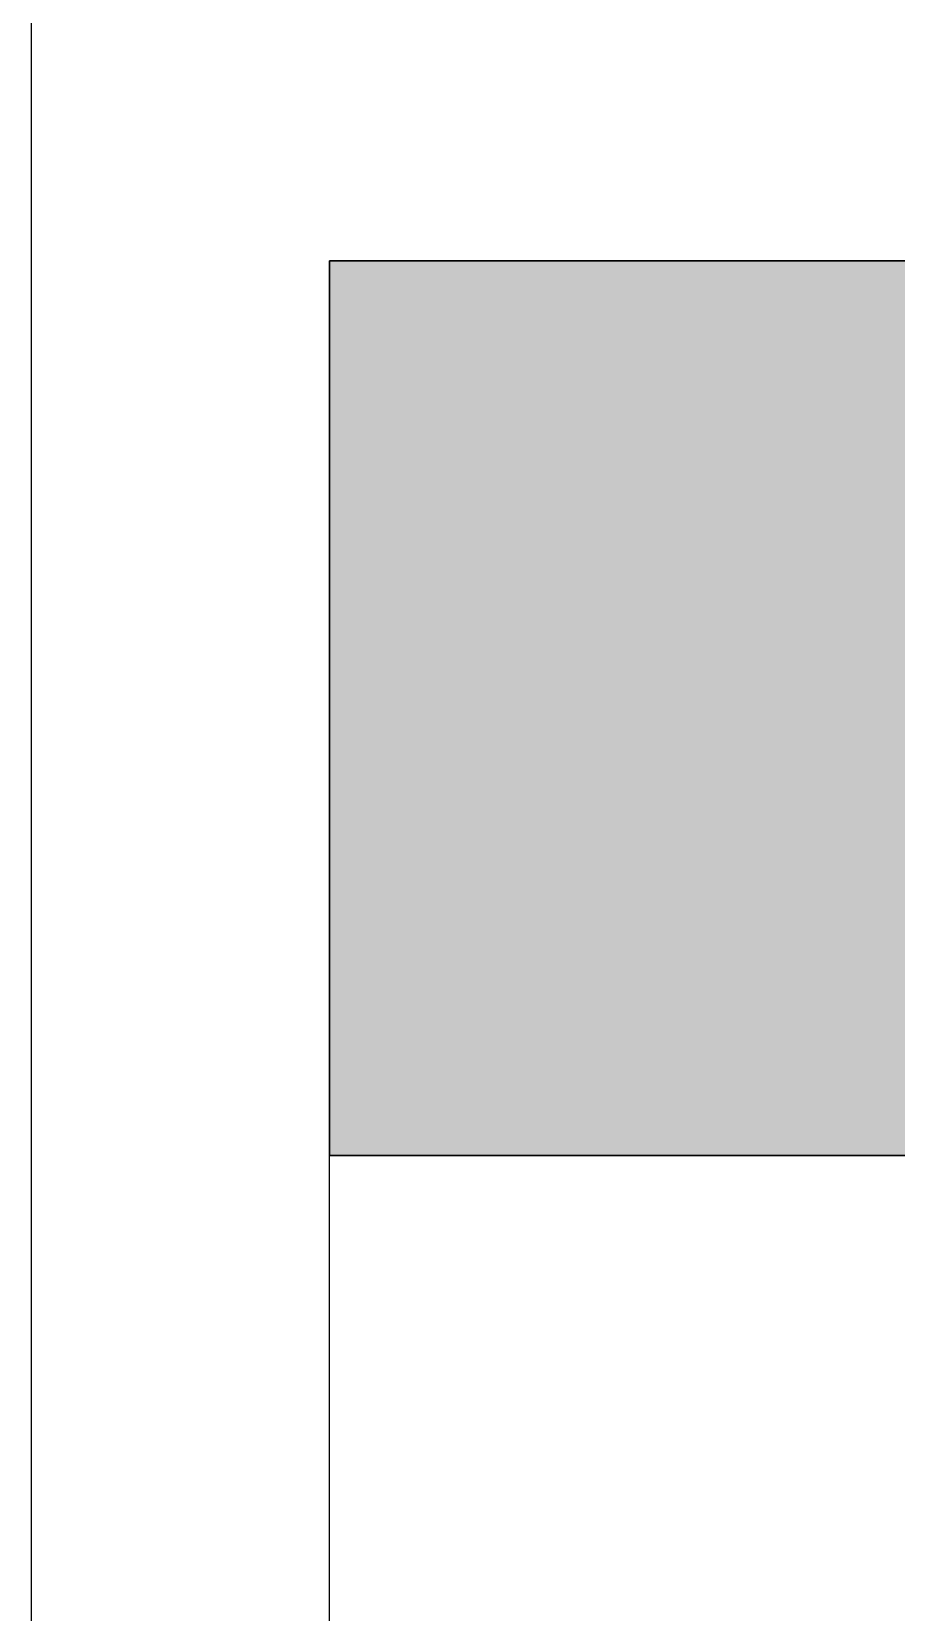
# Model space of a CAD drawing. Header units: millimetres. Extents: x 0 to 22.8, y -0.9 to 16.2.
# Drawn here: x 0 to 0.435, y 13.39 to 14.185 of the extents above; entities that cross this region are included whole.
import ezdxf

# ---------------------------------------------------------------- set-up
doc = ezdxf.new("R2010")
doc.units = ezdxf.units.MM
for name, color, linetype in [('AI-Hatch mob', 254, 'Continuous'), ('AI-Mob', 2, 'Continuous'), ('ARQ_Alvenaria', 4, 'Continuous')]:
    doc.layers.add(name, color=color, linetype=linetype)

# ---------------------------------------------------------------- blocks, each defined once
blk = doc.blocks.new('*U22')
at = {"layer": 'AI-Hatch mob'}
blk.add_hatch(color=33, dxfattribs=at).paths.add_polyline_path([(0, 0.45), (0, 0), (2.89, 0), (2.89, 0.45)])
blk.add_lwpolyline([(0, 0.45), (0, 0), (2.89, 0), (2.89, 0.45)], close=True)

msp = doc.modelspace()

# ---------------------------------------------------------------- linework, layer by layer
at = {"layer": 'AI-Mob'}
msp.add_lwpolyline([(3.04, 14.07), (3.04, 13.62), (0.15, 13.62), (0.15, 14.07)], close=True, dxfattribs=at)
at = {"layer": 'ARQ_Alvenaria'}
for p, q in [((0, 10), (0, 14.22)), ((0.15, 10.15), (0.15, 14.07)), ((3.04, 14.07), (0.15, 14.07)), ((0, 10), (0, 14.02))]:
    msp.add_line(p, q, dxfattribs=at)

# ---------------------------------------------------------------- block references
at = {"layer": 'AI-Mob', "ltscale": 0.5, "rotation": 180}
msp.add_blockref('*U22', (3.04, 14.07), dxfattribs=at)

doc.saveas('drawing.dxf')
